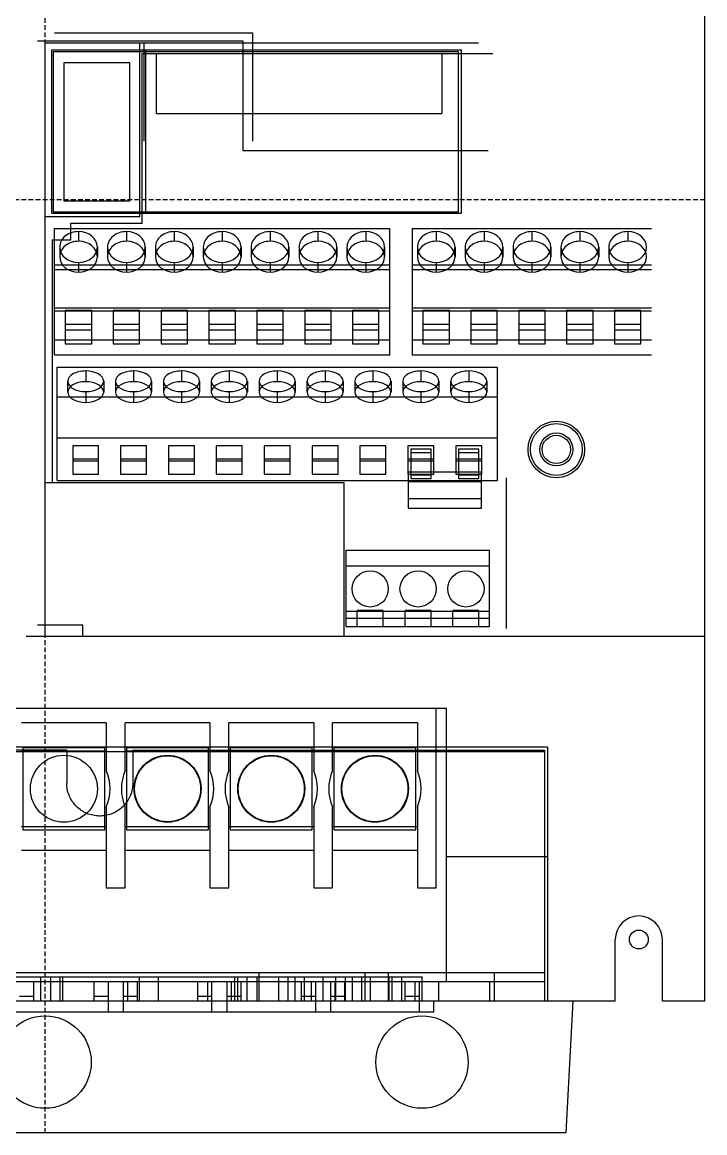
# Model space of a CAD drawing. Extents: x 0 to 140, y 0 to 184.
# Drawn here: x 67.6 to 140, y 0 to 117.8 of the extents above; entities that cross this region are included whole.
import ezdxf

# ---------------------------------------------------------------- set-up
doc = ezdxf.new("R2010")
doc.units = 0
doc.linetypes.add('DASHED', pattern=[0.75, 0.5, -0.25])
doc.layers.add('--8N-THT. FIXING HOLE', color=4, linetype='CONTINUOUS')
doc.layers.add('-15N-THT. THIẾT BỊ ĐÓNG MỞ', color=40, linetype='CONTINUOUS')

# ---------------------------------------------------------------- blocks, each defined once
blk = doc.blocks.new('06 - N - SC VSD ATV320U22~40N4C')
at = {"layer": '--8N-THT. FIXING HOLE'}
blk.add_circle((63, -78.5), 1, dxfattribs=at)
at = {"layer": '-15N-THT. THIẾT BỊ ĐÓNG MỞ', "color": 6, "linetype": 'DASHED'}
for p, q in [((0, -99), (0, 85)), ((-70, 0), (70, 0))]:
    blk.add_line(p, q, dxfattribs=at)
at = {"layer": '-15N-THT. THIẾT BỊ ĐÓNG MỞ'}
for p, q in [((70, -46.3), (70, 85)), ((1, 17.7), (22, 17.7)), ((1, 17.7), (1, 17.7)), ((22, 17.7), (22, 17.7)), ((22, 17.7), (22, 6.2)), ((-0.8, 16.85), (21, 16.85)), ((-0.8, 16.85), (-0.8, 16.85)), ((0, 16.6), (0, 16.6)), ((0, -46.3), (0, 16.6)), ((46, 16.6), (0, 16.6)), ((10.05, -1.8), (10.05, 16.6)), ((10.05, 16.6), (10.05, 16.6)), ((10.5, 16.6), (10.5, 16.6)), ((10.5, 6.2), (10.5, 16.6)), ((21, 16.85), (21, 5.2)), ((21, 16.85), (21, 16.85)), ((44.2, 15.85), (0.7, 15.85)), ((0.7, 15.85), (0.7, 15.85)), ((0.7, 15.85), (0.7, -1.45)), ((43.85, 15.7), (0.85, 15.7)), ((0.85, 15.7), (0.85, -1.3)), ((0.85, 15.7), (0.85, 15.7)), ((10.3, 15.5), (47.5, 15.5)), ((10.3, -2.5), (10.3, 15.5)), ((10.3, 15.5), (10.3, 15.5)), ((10.7, -1.45), (10.7, 15.85)), ((10.7, 15.85), (10.7, 15.85)), ((11.8, 15.5), (11.8, 15.5)), ((11.8, 15.5), (11.8, 9.15)), ((42.1, 15.5), (42.1, 15.5)), ((42.1, 15.5), (42.1, 9.15)), ((43.85, -1.3), (43.85, 15.7)), ((43.85, 15.7), (43.85, 15.7)), ((44.2, 15.85), (44.2, 15.85)), ((44.2, -1.45), (44.2, 15.85)), ((1.98, 14.51), (1.98, 14.51)), ((8.98, 14.51), (1.98, 14.51)), ((1.98, 14.51), (1.98, -0.11)), ((8.98, 14.51), (8.98, 14.51)), ((8.98, -0.11), (8.98, 14.51)), ((11.8, 9.15), (42.1, 9.15)), ((11.8, 9.15), (11.8, 9.15)), ((42.1, 9.15), (42.1, 9.15)), ((10.5, 6.2), (10.5, 6.2)), ((22, 6.2), (22, 6.2)), ((21, 5.2), (47, 5.2)), ((21, 5.2), (21, 5.2)), ((1.98, -0.11), (8.98, -0.11)), ((1.98, -0.11), (1.98, -0.11)), ((8.98, -0.11), (8.98, -0.11)), ((0, -1.8), (10.05, -1.8)), ((0, -1.8), (0, -1.8)), ((0.7, -1.45), (0.7, -1.45)), ((0.7, -1.45), (44.2, -1.45)), ((0.85, -1.3), (43.85, -1.3)), ((0.85, -1.3), (0.85, -1.3)), ((10.05, -1.8), (10.05, -1.8)), ((10.7, -1.45), (10.7, -1.45)), ((43.85, -1.3), (43.85, -1.3)), ((44.2, -1.45), (44.2, -1.45)), ((1.01, -16.46), (1.01, -3.06)), ((1.01, -3.06), (1.01, -3.06)), ((1.01, -3.06), (36.57, -3.06)), ((2.75, -2.5), (10.3, -2.5)), ((2.75, -2.5), (2.75, -2.5)), ((2.75, -4.25), (2.75, -2.5)), ((3.55, -3.39), (3.55, -4.42)), ((8.63, -3.39), (8.63, -4.42)), ((10.3, -2.5), (10.3, -2.5)), ((13.71, -3.39), (13.71, -4.42)), ((18.79, -3.39), (18.79, -4.42)), ((23.87, -3.39), (23.87, -4.42)), ((28.95, -3.39), (28.95, -4.42)), ((34.03, -3.39), (34.03, -4.42)), ((36.57, -16.46), (36.57, -3.06)), ((36.57, -3.06), (36.57, -3.06)), ((38.96, -3.06), (38.96, -16.46)), ((38.96, -3.06), (38.96, -3.06)), ((38.96, -3.06), (64.36, -3.06)), ((41.5, -3.39), (41.5, -4.42)), ((46.58, -3.39), (46.58, -4.42)), ((51.66, -3.39), (51.66, -4.42)), ((56.74, -3.39), (56.74, -4.42)), ((61.82, -3.39), (61.82, -4.42)), ((0.75, -4.25), (2.75, -4.25)), ((0.75, -4.25), (0.75, -30)), ((0.75, -4.25), (0.75, -4.25)), ((2.75, -4.25), (2.75, -4.25)), ((1.55, -5.03), (1.55, -6.06)), ((5.55, -5.03), (5.55, -6.06)), ((6.63, -5.03), (6.63, -6.06)), ((10.63, -5.03), (10.63, -6.06)), ((11.71, -5.03), (11.71, -6.06)), ((15.71, -5.03), (15.71, -6.06)), ((16.79, -5.03), (16.79, -6.06)), ((20.79, -5.03), (20.79, -6.06)), ((21.87, -5.03), (21.87, -6.06)), ((25.87, -5.03), (25.87, -6.06)), ((26.95, -5.03), (26.95, -6.06)), ((30.95, -5.03), (30.95, -6.06)), ((32.03, -5.03), (32.03, -6.06)), ((36.03, -5.03), (36.03, -6.06)), ((39.5, -5.03), (39.5, -6.06)), ((43.5, -5.03), (43.5, -6.06)), ((44.58, -5.03), (44.58, -6.06)), ((48.58, -5.03), (48.58, -6.06)), ((49.66, -5.03), (49.66, -6.06)), ((53.66, -5.03), (53.66, -6.06)), ((54.74, -5.03), (54.74, -6.06)), ((58.74, -5.03), (58.74, -6.06)), ((59.82, -5.03), (59.82, -6.06)), ((1.01, -6.92), (36.57, -6.92)), ((3.55, -6.66), (3.55, -7.7)), ((8.63, -6.66), (8.63, -7.7)), ((13.71, -6.66), (13.71, -7.7)), ((18.79, -6.66), (18.79, -7.7)), ((23.87, -6.66), (23.87, -7.7)), ((28.95, -6.66), (28.95, -7.7)), ((34.03, -6.66), (34.03, -7.7)), ((38.96, -6.92), (64.36, -6.92)), ((41.5, -6.66), (41.5, -7.7)), ((46.58, -6.66), (46.58, -7.7)), ((51.66, -6.66), (51.66, -7.7)), ((56.74, -6.66), (56.74, -7.7)), ((61.82, -6.66), (61.82, -7.7)), ((1.01, -7.42), (36.57, -7.42)), ((38.96, -7.42), (64.36, -7.42)), ((1.01, -11.49), (36.57, -11.49)), ((2.15, -11.76), (2.15, -15.31)), ((4.95, -11.76), (2.15, -11.76)), ((4.95, -15.31), (4.95, -11.76)), ((7.23, -11.76), (7.23, -15.31)), ((10.03, -11.76), (7.23, -11.76)), ((10.03, -15.31), (10.03, -11.76)), ((12.31, -11.76), (12.31, -15.31)), ((15.11, -11.76), (12.31, -11.76)), ((15.11, -15.31), (15.11, -11.76)), ((17.39, -11.76), (17.39, -15.31)), ((20.19, -11.76), (17.39, -11.76)), ((20.19, -15.31), (20.19, -11.76)), ((22.47, -11.76), (22.47, -15.31)), ((25.27, -11.76), (22.47, -11.76)), ((25.27, -15.31), (25.27, -11.76)), ((27.55, -11.76), (27.55, -15.31)), ((30.35, -11.76), (27.55, -11.76)), ((30.35, -15.31), (30.35, -11.76)), ((35.43, -11.76), (32.63, -11.76)), ((32.63, -11.76), (32.63, -15.31)), ((35.43, -15.31), (35.43, -11.76)), ((38.96, -11.49), (64.36, -11.49)), ((40.1, -11.76), (40.1, -15.31)), ((42.9, -11.76), (40.1, -11.76)), ((42.9, -15.31), (42.9, -11.76)), ((45.18, -11.76), (45.18, -15.31)), ((47.98, -11.76), (45.18, -11.76)), ((47.98, -15.31), (47.98, -11.76)), ((50.26, -11.76), (50.26, -15.31)), ((53.06, -11.76), (50.26, -11.76)), ((53.06, -15.31), (53.06, -11.76)), ((55.34, -11.76), (55.34, -15.31)), ((58.14, -11.76), (55.34, -11.76)), ((58.14, -15.31), (58.14, -11.76)), ((60.42, -11.76), (60.42, -15.31)), ((63.22, -11.76), (60.42, -11.76)), ((63.22, -15.31), (63.22, -11.76)), ((1.01, -11.81), (36.57, -11.81)), ((38.96, -11.81), (64.36, -11.81)), ((2.15, -13.22), (4.95, -13.22)), ((4.95, -13.85), (2.15, -13.85)), ((7.23, -13.22), (10.03, -13.22)), ((10.03, -13.85), (7.23, -13.85)), ((12.31, -13.22), (15.11, -13.22)), ((15.11, -13.85), (12.31, -13.85)), ((17.39, -13.22), (20.19, -13.22)), ((20.19, -13.85), (17.39, -13.85)), ((22.47, -13.22), (25.27, -13.22)), ((25.27, -13.85), (22.47, -13.85)), ((27.55, -13.22), (30.35, -13.22)), ((30.35, -13.85), (27.55, -13.85)), ((32.63, -13.22), (35.43, -13.22)), ((35.43, -13.85), (32.63, -13.85)), ((40.1, -13.22), (42.9, -13.22)), ((42.9, -13.85), (40.1, -13.85)), ((45.18, -13.22), (47.98, -13.22)), ((47.98, -13.85), (45.18, -13.85)), ((50.26, -13.22), (53.06, -13.22)), ((53.06, -13.85), (50.26, -13.85)), ((55.34, -13.22), (58.14, -13.22)), ((58.14, -13.85), (55.34, -13.85)), ((60.42, -13.22), (63.22, -13.22)), ((63.22, -13.85), (60.42, -13.85)), ((1.01, -14.86), (1.01, -14.86)), ((1.01, -14.86), (36.57, -14.86)), ((2.15, -15.31), (4.95, -15.31)), ((7.23, -15.31), (10.03, -15.31)), ((12.31, -15.31), (15.11, -15.31)), ((17.39, -15.31), (20.19, -15.31)), ((22.47, -15.31), (25.27, -15.31)), ((27.55, -15.31), (30.35, -15.31)), ((32.63, -15.31), (35.43, -15.31)), ((36.57, -14.86), (36.57, -14.86)), ((38.96, -14.86), (38.96, -14.86)), ((38.96, -14.86), (64.36, -14.86)), ((40.1, -15.31), (42.9, -15.31)), ((45.18, -15.31), (47.98, -15.31)), ((50.26, -15.31), (53.06, -15.31)), ((55.34, -15.31), (58.14, -15.31)), ((60.42, -15.31), (63.22, -15.31)), ((1.01, -16.46), (36.57, -16.46)), ((38.96, -16.46), (64.36, -16.46)), ((1.27, -29.78), (1.27, -17.78)), ((1.27, -17.78), (1.27, -17.78)), ((1.27, -17.78), (47.99, -17.78)), ((4.31, -18.17), (4.31, -19.32)), ((9.39, -18.17), (9.39, -19.32)), ((14.47, -18.17), (14.47, -19.32)), ((19.55, -18.17), (19.55, -19.32)), ((24.63, -18.17), (24.63, -19.32)), ((29.71, -18.17), (29.71, -19.32)), ((34.79, -18.17), (34.79, -19.32)), ((39.87, -18.17), (39.87, -19.32)), ((44.95, -18.17), (44.95, -19.32)), ((47.99, -17.78), (47.99, -17.78)), ((47.99, -29.78), (47.99, -17.78)), ((2.39, -19.27), (2.39, -20.41)), ((6.22, -19.27), (6.22, -20.41)), ((7.47, -19.27), (7.47, -20.41)), ((11.31, -19.27), (11.31, -20.41)), ((12.55, -19.27), (12.55, -20.41)), ((16.39, -19.27), (16.39, -20.41)), ((17.63, -19.27), (17.63, -20.41)), ((21.47, -19.27), (21.47, -20.41)), ((22.72, -19.27), (22.72, -20.41)), ((26.55, -19.27), (26.55, -20.41)), ((27.79, -19.27), (27.79, -20.41)), ((31.62, -19.27), (31.62, -20.41)), ((32.88, -19.27), (32.88, -20.41)), ((36.71, -19.27), (36.71, -20.41)), ((37.95, -19.27), (37.95, -20.41)), ((41.78, -19.27), (41.78, -20.41)), ((43.03, -19.27), (43.03, -20.41)), ((46.87, -19.27), (46.87, -20.41)), ((1.27, -20.93), (47.99, -20.93)), ((4.31, -20.37), (4.31, -21.51)), ((9.39, -20.37), (9.39, -21.51)), ((14.47, -20.37), (14.47, -21.51)), ((19.55, -20.37), (19.55, -21.51)), ((24.63, -20.37), (24.63, -21.51)), ((29.71, -20.37), (29.71, -21.51)), ((34.79, -20.37), (34.79, -21.51)), ((39.87, -20.37), (39.87, -21.51)), ((44.95, -20.37), (44.95, -21.51)), ((54.25, -23.75), (54.25, -23.75)), ((1.27, -25.28), (47.99, -25.28)), ((54.25, -24.75), (54.25, -24.75)), ((2.93, -26.11), (2.93, -29.14)), ((5.68, -26.11), (2.93, -26.11)), ((5.68, -29.14), (5.68, -26.11)), ((8.01, -26.11), (8.01, -29.14)), ((10.76, -26.11), (8.01, -26.11)), ((10.76, -29.14), (10.76, -26.11)), ((13.1, -26.11), (13.1, -29.14)), ((15.85, -26.11), (13.1, -26.11)), ((15.85, -29.14), (15.85, -26.11)), ((18.17, -26.11), (18.17, -29.14)), ((20.92, -26.11), (18.17, -26.11)), ((20.92, -29.14), (20.92, -26.11)), ((23.26, -26.11), (23.26, -29.14)), ((26.01, -26.11), (23.26, -26.11)), ((26.01, -29.14), (26.01, -26.11)), ((28.34, -26.11), (28.34, -29.14)), ((31.09, -26.11), (28.34, -26.11)), ((31.09, -29.14), (31.09, -26.11)), ((33.41, -26.11), (33.41, -29.14)), ((36.16, -26.11), (33.41, -26.11)), ((36.16, -29.14), (36.16, -26.11)), ((38.49, -26.11), (38.49, -29.14)), ((41.24, -26.11), (38.49, -26.11)), ((40.95, -26.46), (38.8, -26.46)), ((38.8, -26.46), (38.8, -29.57)), ((38.8, -26.82), (40.95, -26.82)), ((40.95, -29.57), (40.95, -26.46)), ((41.24, -29.14), (41.24, -26.11)), ((43.58, -26.11), (43.58, -29.14)), ((46.33, -26.11), (43.58, -26.11)), ((43.88, -26.46), (43.88, -29.57)), ((46.03, -26.46), (43.88, -26.46)), ((43.88, -26.82), (46.03, -26.82)), ((46.03, -29.57), (46.03, -26.46)), ((46.33, -29.14), (46.33, -26.11)), ((51.25, -26.5), (51.25, -26.5)), ((52.75, -26.5), (52.75, -26.5)), ((55.75, -26.5), (55.75, -26.5)), ((57.25, -26.5), (57.25, -26.5)), ((2.93, -27.49), (5.68, -27.49)), ((5.68, -27.76), (2.93, -27.76)), ((8.01, -27.49), (10.76, -27.49)), ((10.76, -27.76), (8.01, -27.76)), ((13.1, -27.49), (15.85, -27.49)), ((15.85, -27.76), (13.1, -27.76)), ((18.17, -27.49), (20.92, -27.49)), ((20.92, -27.76), (18.17, -27.76)), ((23.26, -27.49), (26.01, -27.49)), ((26.01, -27.76), (23.26, -27.76)), ((28.34, -27.49), (31.09, -27.49)), ((31.09, -27.76), (28.34, -27.76)), ((33.41, -27.49), (36.16, -27.49)), ((36.16, -27.76), (33.41, -27.76)), ((38.49, -27.49), (41.24, -27.49)), ((41.24, -27.76), (38.49, -27.76)), ((43.58, -27.49), (46.33, -27.49)), ((46.33, -27.76), (43.58, -27.76)), ((54.25, -28.25), (54.25, -28.25)), ((2.93, -29.14), (5.68, -29.14)), ((8.01, -29.14), (10.76, -29.14)), ((13.1, -29.14), (15.85, -29.14)), ((18.17, -29.14), (20.92, -29.14)), ((23.26, -29.14), (26.01, -29.14)), ((28.34, -29.14), (31.09, -29.14)), ((33.41, -29.14), (36.16, -29.14)), ((38.49, -29.14), (41.24, -29.14)), ((46.32, -28.9), (38.51, -28.9)), ((38.51, -28.9), (38.51, -32.72)), ((40.95, -29.22), (38.8, -29.22)), ((43.58, -29.14), (46.33, -29.14)), ((46.03, -29.22), (43.88, -29.22)), ((46.32, -32.72), (46.32, -28.9)), ((54.25, -29.25), (54.25, -29.25)), ((0, -30), (0, -30)), ((0, -30), (31.75, -30)), ((0.75, -30), (0.75, -30)), ((1.27, -29.78), (1.27, -29.78)), ((1.27, -29.78), (47.99, -29.78)), ((31.75, -46.3), (31.75, -30)), ((31.75, -30), (31.75, -30)), ((38.51, -29.89), (46.32, -29.89)), ((38.8, -29.57), (40.95, -29.57)), ((43.88, -29.57), (46.03, -29.57)), ((47.99, -29.78), (47.99, -29.78)), ((48.93, -29.5), (48.93, -45.5)), ((48.93, -29.5), (48.93, -29.5)), ((46.32, -31.73), (38.51, -31.73)), ((38.51, -32.72), (46.32, -32.72)), ((31.96, -45.3), (31.96, -37.2)), ((31.96, -37.2), (31.96, -37.2)), ((31.96, -37.2), (47.16, -37.2)), ((47.16, -37.2), (47.16, -37.2)), ((47.16, -45.3), (47.16, -37.2)), ((31.96, -38.85), (47.16, -38.85)), ((32.59, -41.3), (32.59, -41.3)), ((36.41, -41.3), (36.41, -41.3)), ((37.66, -41.3), (37.66, -41.3)), ((41.49, -41.3), (41.49, -41.3)), ((42.74, -41.3), (42.74, -41.3)), ((46.58, -41.3), (46.58, -41.3)), ((33.12, -43.59), (33.12, -43.59)), ((33.12, -45.3), (33.12, -43.59)), ((35.88, -43.59), (33.12, -43.59)), ((35.88, -45.3), (35.88, -43.59)), ((35.88, -43.59), (35.88, -43.59)), ((38.2, -43.59), (38.2, -43.59)), ((38.2, -45.3), (38.2, -43.59)), ((40.95, -43.59), (38.2, -43.59)), ((40.95, -45.3), (40.95, -43.59)), ((40.95, -43.59), (40.95, -43.59)), ((43.28, -43.59), (43.28, -43.59)), ((43.28, -45.3), (43.28, -43.59)), ((46.03, -43.59), (43.28, -43.59)), ((46.03, -45.3), (46.03, -43.59)), ((46.03, -43.59), (46.03, -43.59)), ((31.96, -43.65), (47.16, -43.65)), ((31.96, -44.4), (47.16, -44.4)), ((-0.8, -45.1), (4, -45.1)), ((-0.8, -45.1), (-0.8, -45.1)), ((4, -45.1), (4, -45.1)), ((4, -46.3), (4, -45.1)), ((31.75, -45.5), (31.75, -45.5)), ((31.96, -45.3), (31.96, -45.3)), ((31.96, -45.3), (47.16, -45.3)), ((33.12, -45.3), (33.12, -45.3)), ((35.88, -45.3), (35.88, -45.3)), ((38.2, -45.3), (38.2, -45.3)), ((40.95, -45.3), (40.95, -45.3)), ((43.28, -45.3), (43.28, -45.3)), ((46.03, -45.3), (46.03, -45.3)), ((47.16, -45.3), (47.16, -45.3)), ((48.93, -45.5), (48.93, -45.5)), ((-2, -46.3), (-2, -46.3)), ((-2, -46.3), (70, -46.3)), ((0, -46.3), (0, -46.3)), ((4, -46.3), (4, -46.3)), ((31.75, -46.3), (31.75, -46.3)), ((70, -85), (70, -46.3)), ((42.6, -54), (-37.5, -54)), ((41.5, -54), (41.5, -54)), ((41.5, -73), (41.5, -54)), ((42.6, -83), (42.6, -54)), ((42.6, -54), (42.6, -54)), ((6.5, -55.5), (-2.5, -55.5)), ((6.5, -55.5), (6.5, -60.56)), ((6.5, -55.5), (6.5, -55.5)), ((8.5, -60.56), (8.5, -55.5)), ((17.5, -55.5), (8.5, -55.5)), ((8.5, -55.5), (8.5, -55.5)), ((17.5, -55.5), (17.5, -60.56)), ((17.5, -55.5), (17.5, -55.5)), ((19.5, -60.56), (19.5, -55.5)), ((28.5, -55.5), (19.5, -55.5)), ((19.5, -55.5), (19.5, -55.5)), ((28.5, -55.5), (28.5, -60.56)), ((28.5, -55.5), (28.5, -55.5)), ((30.5, -60.56), (30.5, -55.5)), ((39.5, -55.5), (30.5, -55.5)), ((30.5, -55.5), (30.5, -55.5)), ((39.5, -55.5), (39.5, -60.56)), ((39.5, -55.5), (39.5, -55.5)), ((53.3, -58.1), (-38.3, -58.1)), ((53, -58.6), (-38, -58.6)), ((2.3, -58.4), (-5.5, -58.4)), ((6.5, -58.5), (-2.5, -58.5)), ((-2.35, -58.15), (-2.35, -66.85)), ((6.35, -58.15), (-2.35, -58.15)), ((-2.35, -58.15), (-2.35, -58.15)), ((2.3, -58.4), (2.3, -61.9)), ((2.3, -58.4), (2.3, -58.4)), ((6.35, -66.85), (6.35, -58.15)), ((6.35, -58.15), (6.35, -58.15)), ((6.5, -58.5), (6.5, -58.5)), ((17.5, -58.5), (8.5, -58.5)), ((8.5, -58.5), (8.5, -58.5)), ((8.65, -58.15), (8.65, -66.85)), ((17.35, -58.15), (8.65, -58.15)), ((8.65, -58.15), (8.65, -58.15)), ((9.3, -58.4), (53, -58.4)), ((9.3, -58.4), (9.3, -61.9)), ((9.3, -58.4), (9.3, -58.4)), ((17.35, -66.85), (17.35, -58.15)), ((17.35, -58.15), (17.35, -58.15)), ((17.5, -58.5), (17.5, -58.5)), ((28.5, -58.5), (19.5, -58.5)), ((19.5, -58.5), (19.5, -58.5)), ((19.65, -58.15), (19.65, -66.85)), ((28.35, -58.15), (19.65, -58.15)), ((19.65, -58.15), (19.65, -58.15)), ((28.35, -66.85), (28.35, -58.15)), ((28.35, -58.15), (28.35, -58.15)), ((28.5, -58.5), (28.5, -58.5)), ((39.5, -58.5), (30.5, -58.5)), ((30.5, -58.5), (30.5, -58.5)), ((30.65, -58.15), (30.65, -66.85)), ((39.35, -58.15), (30.65, -58.15)), ((30.65, -58.15), (30.65, -58.15)), ((39.35, -66.85), (39.35, -58.15)), ((39.35, -58.15), (39.35, -58.15)), ((39.5, -58.5), (39.5, -58.5)), ((42.6, -58.1), (42.6, -58.1)), ((53, -58.4), (53, -58.4)), ((53, -58.4), (53, -85)), ((53, -58.6), (53, -58.6)), ((53.3, -58.1), (53.3, -85)), ((53.3, -58.1), (53.3, -58.1)), ((6.5, -60.56), (6.5, -60.56)), ((8.5, -60.56), (8.5, -60.56)), ((17.5, -60.56), (17.5, -60.56)), ((19.5, -60.56), (19.5, -60.56)), ((28.5, -60.56), (28.5, -60.56)), ((30.5, -60.56), (30.5, -60.56)), ((39.5, -60.56), (39.5, -60.56)), ((2.3, -62.06), (2.3, -61.9)), ((2.3, -61.9), (2.3, -61.9)), ((2.31, -62.22), (2.3, -62.06)), ((2.33, -62.38), (2.31, -62.22)), ((2.36, -62.54), (2.33, -62.38)), ((9.27, -62.38), (9.24, -62.54)), ((9.29, -62.22), (9.27, -62.38)), ((9.3, -62.06), (9.29, -62.22)), ((9.3, -61.9), (9.3, -62.06)), ((9.3, -61.9), (9.3, -61.9)), ((-1.55, -62.5), (-1.55, -62.5)), ((2.39, -62.7), (2.36, -62.54)), ((2.43, -62.86), (2.39, -62.7)), ((2.48, -63.01), (2.43, -62.86)), ((2.54, -63.17), (2.48, -63.01)), ((2.6, -63.32), (2.54, -63.17)), ((2.67, -63.46), (2.6, -63.32)), ((2.74, -63.61), (2.67, -63.46)), ((2.83, -63.75), (2.74, -63.61)), ((5.55, -62.5), (5.55, -62.5)), ((8.86, -63.61), (8.77, -63.75)), ((8.93, -63.46), (8.86, -63.61)), ((9, -63.32), (8.93, -63.46)), ((9.06, -63.17), (9, -63.32)), ((9.12, -63.01), (9.06, -63.17)), ((9.17, -62.86), (9.12, -63.01)), ((9.21, -62.7), (9.17, -62.86)), ((9.24, -62.54), (9.21, -62.7)), ((9.45, -62.5), (9.45, -62.5)), ((9.5, -62.5), (9.5, -62.5)), ((16.5, -62.5), (16.5, -62.5)), ((16.55, -62.5), (16.55, -62.5)), ((20.45, -62.5), (20.45, -62.5)), ((20.5, -62.5), (20.5, -62.5)), ((27.5, -62.5), (27.5, -62.5)), ((27.55, -62.5), (27.55, -62.5)), ((31.45, -62.5), (31.45, -62.5)), ((31.5, -62.5), (31.5, -62.5)), ((38.5, -62.5), (38.5, -62.5)), ((38.55, -62.5), (38.55, -62.5)), ((2.91, -63.88), (2.83, -63.75)), ((3.01, -64.01), (2.91, -63.88)), ((3.11, -64.14), (3.01, -64.01)), ((3.22, -64.26), (3.11, -64.14)), ((3.33, -64.38), (3.22, -64.26)), ((3.45, -64.49), (3.33, -64.38)), ((3.58, -64.6), (3.45, -64.49)), ((3.71, -64.71), (3.58, -64.6)), ((3.84, -64.8), (3.71, -64.71)), ((3.99, -64.89), (3.84, -64.8)), ((6.5, -64.44), (6.5, -64.44)), ((6.5, -64.44), (6.5, -73)), ((7.76, -64.8), (7.62, -64.89)), ((7.9, -64.7), (7.76, -64.8)), ((8.03, -64.6), (7.9, -64.7)), ((8.15, -64.49), (8.03, -64.6)), ((8.27, -64.38), (8.15, -64.49)), ((8.38, -64.26), (8.27, -64.38)), ((8.49, -64.14), (8.38, -64.26)), ((8.59, -64.01), (8.49, -64.14)), ((8.5, -64.44), (8.5, -64.44)), ((8.5, -73), (8.5, -64.44)), ((8.68, -63.88), (8.59, -64.01)), ((8.77, -63.75), (8.68, -63.88)), ((17.5, -64.44), (17.5, -64.44)), ((17.5, -64.44), (17.5, -73)), ((19.5, -64.44), (19.5, -64.44)), ((19.5, -73), (19.5, -64.44)), ((28.5, -64.44), (28.5, -64.44)), ((28.5, -64.44), (28.5, -73)), ((30.5, -64.44), (30.5, -64.44)), ((30.5, -73), (30.5, -64.44)), ((39.5, -64.44), (39.5, -64.44)), ((39.5, -64.44), (39.5, -73)), ((4.13, -64.98), (3.99, -64.89)), ((4.28, -65.05), (4.13, -64.98)), ((4.43, -65.12), (4.28, -65.05)), ((4.59, -65.18), (4.43, -65.12)), ((4.75, -65.24), (4.59, -65.18)), ((4.91, -65.28), (4.75, -65.24)), ((5.07, -65.32), (4.91, -65.28)), ((5.23, -65.35), (5.07, -65.32)), ((5.39, -65.38), (5.23, -65.35)), ((5.56, -65.39), (5.39, -65.38)), ((5.72, -65.4), (5.56, -65.39)), ((5.88, -65.4), (5.72, -65.4)), ((6.04, -65.39), (5.88, -65.4)), ((6.21, -65.38), (6.04, -65.39)), ((6.37, -65.35), (6.21, -65.38)), ((6.53, -65.32), (6.37, -65.35)), ((6.7, -65.28), (6.53, -65.32)), ((6.86, -65.24), (6.7, -65.28)), ((7.02, -65.18), (6.86, -65.24)), ((7.17, -65.12), (7.02, -65.18)), ((7.33, -65.05), (7.17, -65.12)), ((7.48, -64.97), (7.33, -65.05)), ((7.62, -64.89), (7.48, -64.97)), ((-2.5, -66.5), (6.5, -66.5)), ((-2.35, -66.85), (6.35, -66.85)), ((-2.35, -66.85), (-2.35, -66.85)), ((6.35, -66.85), (6.35, -66.85)), ((6.5, -66.5), (6.5, -66.5)), ((8.5, -66.5), (17.5, -66.5)), ((8.5, -66.5), (8.5, -66.5)), ((8.65, -66.85), (17.35, -66.85)), ((8.65, -66.85), (8.65, -66.85)), ((17.35, -66.85), (17.35, -66.85)), ((17.5, -66.5), (17.5, -66.5)), ((19.5, -66.5), (28.5, -66.5)), ((19.5, -66.5), (19.5, -66.5)), ((19.65, -66.85), (28.35, -66.85)), ((19.65, -66.85), (19.65, -66.85)), ((28.35, -66.85), (28.35, -66.85)), ((28.5, -66.5), (28.5, -66.5)), ((30.5, -66.5), (39.5, -66.5)), ((30.5, -66.5), (30.5, -66.5)), ((30.65, -66.85), (39.35, -66.85)), ((30.65, -66.85), (30.65, -66.85)), ((39.35, -66.85), (39.35, -66.85)), ((39.5, -66.5), (39.5, -66.5)), ((-2.5, -69), (6.5, -69)), ((6.5, -69), (6.5, -69)), ((8.5, -69), (8.5, -69)), ((8.5, -69), (17.5, -69)), ((17.5, -69), (17.5, -69)), ((19.5, -69), (19.5, -69)), ((19.5, -69), (28.5, -69)), ((28.5, -69), (28.5, -69)), ((30.5, -69), (30.5, -69)), ((30.5, -69), (39.5, -69)), ((39.5, -69), (39.5, -69)), ((42.6, -69.7), (53.3, -69.7)), ((42.6, -69.7), (42.6, -69.7)), ((53.3, -69.7), (53.3, -69.7)), ((6.5, -73), (8.5, -73)), ((6.5, -73), (6.5, -73)), ((8.5, -73), (8.5, -73)), ((17.5, -73), (19.5, -73)), ((17.5, -73), (17.5, -73)), ((19.5, -73), (19.5, -73)), ((28.5, -73), (30.5, -73)), ((28.5, -73), (28.5, -73)), ((30.5, -73), (30.5, -73)), ((39.5, -73), (39.5, -73)), ((39.5, -73), (41.5, -73)), ((41.5, -73), (41.5, -73)), ((70, -72), (70, -72)), ((60.5, -85), (60.5, -78.5)), ((60.5, -78.5), (60.5, -78.5)), ((65.5, -85), (65.5, -78.5)), ((65.5, -78.5), (65.5, -78.5)), ((-4.75, -82), (53, -82)), ((22.7, -82), (22.7, -82)), ((22.7, -85), (22.7, -82)), ((33.95, -82), (33.95, -82)), ((33.95, -85), (33.95, -82)), ((36.45, -82), (36.45, -82)), ((36.45, -85), (36.45, -82)), ((47.7, -82), (47.7, -82)), ((47.7, -85), (47.7, -82)), ((53, -82), (53, -82)), ((53, -83), (-53, -83)), ((40, -82.5), (-18, -82.5)), ((-1.2, -83), (-1.2, -83)), ((-1.2, -85), (-1.2, -83)), ((-0.5, -82.5), (-0.5, -85)), ((0.58, -82.5), (0.58, -85)), ((1.58, -82.5), (1.58, -85)), ((1.88, -85), (1.88, -82.5)), ((5.2, -83), (5.2, -83)), ((5.2, -85), (5.2, -83)), ((6.7, -83), (6.7, -83)), ((6.7, -83), (6.7, -86.2)), ((8.3, -83), (8.3, -83)), ((8.3, -83), (8.3, -86.2)), ((8.75, -83), (8.75, -85)), ((8.75, -83), (8.75, -83)), ((9.8, -85), (9.8, -83)), ((9.8, -83), (9.8, -83)), ((10, -82.5), (10, -82.5)), ((10, -82.5), (10, -85)), ((12, -82.5), (12, -82.5)), ((12, -82.5), (12, -85)), ((16.2, -85), (16.2, -83)), ((16.2, -83), (16.2, -83)), ((17.25, -83), (17.25, -85)), ((17.25, -83), (17.25, -83)), ((17.7, -83), (17.7, -83)), ((17.7, -86.2), (17.7, -83)), ((19.3, -83), (19.3, -83)), ((19.3, -83), (19.3, -86.2)), ((19.75, -83), (19.75, -85)), ((19.75, -83), (19.75, -83)), ((20.12, -85), (20.12, -82.5)), ((20.42, -82.5), (20.42, -85)), ((20.42, -82.5), (20.42, -85)), ((20.8, -85), (20.8, -83)), ((20.8, -83), (20.8, -83)), ((21.42, -82.5), (21.42, -85)), ((21.42, -82.5), (21.42, -85)), ((22.5, -85), (22.5, -82.5)), ((24.76, -82.5), (24.76, -85)), ((24.76, -82.5), (24.76, -85)), ((25.76, -82.5), (25.76, -85)), ((25.76, -82.5), (25.76, -85)), ((26.5, -82.5), (26.5, -85)), ((26.5, -82.5), (26.5, -85)), ((27.2, -85), (27.2, -83)), ((27.2, -83), (27.2, -83)), ((27.5, -82.5), (27.5, -85)), ((27.5, -82.5), (27.5, -85)), ((27.5, -82.5), (27.5, -85)), ((28.25, -83), (28.25, -85)), ((28.25, -83), (28.25, -83)), ((28.7, -83), (28.7, -83)), ((28.7, -83), (28.7, -86.2)), ((29.5, -85), (29.5, -82.5)), ((30.3, -83), (30.3, -83)), ((30.3, -83), (30.3, -86.2)), ((30.75, -83), (30.75, -85)), ((30.75, -83), (30.75, -83)), ((30.83, -82.5), (30.83, -85)), ((30.83, -82.5), (30.83, -85)), ((31.8, -85), (31.8, -83)), ((31.8, -83), (31.8, -83)), ((31.83, -82.5), (31.83, -85)), ((31.83, -82.5), (31.83, -85)), ((32.57, -82.5), (32.57, -85)), ((32.57, -82.5), (32.57, -85)), ((33.57, -82.5), (33.57, -85)), ((33.57, -82.5), (33.57, -85)), ((34.5, -82.5), (34.5, -85)), ((36.5, -85), (36.5, -82.5)), ((36.81, -82.5), (36.81, -85)), ((36.81, -82.5), (36.81, -85)), ((37.81, -82.5), (37.81, -85)), ((37.81, -82.5), (37.81, -85)), ((38.2, -85), (38.2, -83)), ((38.2, -83), (38.2, -83)), ((39.25, -83), (39.25, -85)), ((39.25, -83), (39.25, -83)), ((39.7, -83), (39.7, -83)), ((39.7, -83), (39.7, -86.2)), ((40, -82.5), (40, -82.5)), ((40, -85), (40, -82.5)), ((41.75, -83), (41.75, -85)), ((41.75, -83), (41.75, -83)), ((42.6, -83), (42.6, -83)), ((47.2, -85), (47.2, -83)), ((47.2, -83), (47.2, -83)), ((53, -83), (53, -83)), ((-2.7, -84.5), (-1.2, -84.5)), ((-1.2, -84.5), (-1.2, -84.5)), ((5.2, -84.5), (6.7, -84.5)), ((5.2, -84.5), (5.2, -84.5)), ((6.7, -84.5), (6.7, -84.5)), ((8.3, -84.5), (9.8, -84.5)), ((8.3, -84.5), (8.3, -84.5)), ((9.8, -84.5), (9.8, -84.5)), ((16.2, -84.5), (17.7, -84.5)), ((16.2, -84.5), (16.2, -84.5)), ((17.7, -84.5), (17.7, -84.5)), ((19.3, -84.5), (20.8, -84.5)), ((19.3, -84.5), (19.3, -84.5)), ((20.8, -84.5), (20.8, -84.5)), ((27.2, -84.5), (28.7, -84.5)), ((27.2, -84.5), (27.2, -84.5)), ((28.7, -84.5), (28.7, -84.5)), ((30.3, -84.5), (31.8, -84.5)), ((30.3, -84.5), (30.3, -84.5)), ((31.8, -84.5), (31.8, -84.5)), ((38.2, -84.5), (39.7, -84.5)), ((38.2, -84.5), (38.2, -84.5)), ((39.7, -84.5), (39.7, -84.5)), ((-60.5, -85), (60.5, -85)), ((-1.2, -85), (-1.2, -85)), ((5.2, -85), (5.2, -85)), ((6.7, -85), (6.7, -85)), ((8.3, -85), (8.3, -85)), ((8.75, -85), (8.75, -85)), ((9.8, -85), (9.8, -85)), ((10, -85), (10, -85)), ((12, -85), (12, -85)), ((16.2, -85), (16.2, -85)), ((17.25, -85), (17.25, -85)), ((17.7, -85), (17.7, -85)), ((19.3, -85), (19.3, -85)), ((19.75, -85), (19.75, -85)), ((20.8, -85), (20.8, -85)), ((22.7, -85), (22.7, -85)), ((27.2, -85), (27.2, -85)), ((28.25, -85), (28.25, -85)), ((28.7, -85), (28.7, -85)), ((30.3, -85), (30.3, -85)), ((30.75, -85), (30.75, -85)), ((31.8, -85), (31.8, -85)), ((33.95, -85), (33.95, -85)), ((36.45, -85), (36.45, -85)), ((38.2, -85), (38.2, -85)), ((39.25, -85), (39.25, -85)), ((39.7, -85), (39.7, -85)), ((40, -85), (40, -85)), ((41.2, -85), (41.2, -85)), ((41.2, -85), (41.2, -86.2)), ((41.75, -85), (41.75, -85)), ((47.2, -85), (47.2, -85)), ((47.7, -85), (47.7, -85)), ((53, -85), (53, -85)), ((53.3, -85), (53.3, -85)), ((56, -85), (55.27, -99)), ((60.5, -85), (60.5, -85)), ((65.5, -85), (70, -85)), ((65.5, -85), (65.5, -85)), ((70, -85), (70, -85)), ((41.2, -86.2), (-37.2, -86.2)), ((6.7, -86.2), (6.7, -86.2)), ((8.3, -86.2), (8.3, -86.2)), ((17.7, -86.2), (17.7, -86.2)), ((19.3, -86.2), (19.3, -86.2)), ((28.7, -86.2), (28.7, -86.2)), ((30.3, -86.2), (30.3, -86.2)), ((39.7, -86.2), (39.7, -86.2)), ((41.2, -86.2), (41.2, -86.2)), ((4.9, -91.5), (4.9, -91.5)), ((35.1, -91.5), (35.1, -91.5)), ((44.9, -91.5), (44.9, -91.5)), ((55.27, -99), (-55.27, -99)), ((55.27, -99), (55.27, -99))]:
    blk.add_line(p, q, dxfattribs=at)
for centre, radius in [((54.25, -26.5), 3), ((54.25, -26.5), 2.75), ((54.25, -26.5), 1.75), ((54.25, -26.5), 1.5), ((34.5, -41.3), 1.92), ((39.58, -41.3), 1.92), ((44.66, -41.3), 1.92), ((2, -62.5), 3.55), ((13, -62.5), 3.55), ((13, -62.5), 3.5), ((24, -62.5), 3.55), ((24, -62.5), 3.5), ((35, -62.5), 3.55), ((35, -62.5), 3.5), ((0, -91.5), 4.9), ((40, -91.5), 4.9)]:
    blk.add_circle(centre, radius, dxfattribs=at)
for centre, radius, start, end in [((2, -62.5), 4.9, 336.6886, 23.3114), ((13, -62.5), 4.9, 156.6885, 203.3114), ((13, -62.5), 4.9, 336.6886, 23.3114), ((24, -62.5), 4.9, 156.6885, 203.3114), ((24, -62.5), 4.9, 336.6886, 23.3114), ((35, -62.5), 4.9, 156.6885, 203.3114), ((35, -62.5), 4.9, 336.6886, 23.3114), ((63, -78.5), 2.5, 0, 180)]:
    blk.add_arc(centre, radius, start, end, dxfattribs=at)
for centre, major_axis, ratio, start_param, end_param in [((3.55, -5.03), (2, 0), 0.819152, 1.570796, 3.141593), ((3.55, -5.03), (2, 0), 0.819152, 0, 1.570796), ((8.63, -5.03), (2, 0), 0.819152, 1.570796, 3.141593), ((8.63, -5.03), (2, 0), 0.819152, 0, 1.570796), ((13.71, -5.03), (2, 0), 0.819152, 1.570796, 3.141593), ((13.71, -5.03), (2, 0), 0.819152, 0, 1.570796), ((18.79, -5.03), (2, 0), 0.819152, 1.570796, 3.141593), ((18.79, -5.03), (2, 0), 0.819152, 0, 1.570796), ((23.87, -5.03), (2, 0), 0.819152, 1.570796, 3.141593), ((23.87, -5.03), (2, 0), 0.819152, 0, 1.570796), ((28.95, -5.03), (2, 0), 0.819152, 1.570796, 3.141593), ((28.95, -5.03), (2, 0), 0.819152, 0, 1.570796), ((34.03, -5.03), (2, 0), 0.819152, 1.570796, 3.141593), ((34.03, -5.03), (2, 0), 0.819152, 0, 1.570796), ((41.5, -5.03), (2, 0), 0.819152, 1.570796, 3.141593), ((41.5, -5.03), (2, 0), 0.819152, 0, 1.570796), ((46.58, -5.03), (2, 0), 0.819152, 1.570796, 3.141593), ((46.58, -5.03), (2, 0), 0.819152, 0, 1.570796), ((51.66, -5.03), (2, 0), 0.819152, 1.570796, 3.141593), ((51.66, -5.03), (2, 0), 0.819152, 0, 1.570796), ((56.74, -5.03), (2, 0), 0.819152, 1.570796, 3.141593), ((56.74, -5.03), (2, 0), 0.819152, 0, 1.570796), ((61.82, -5.03), (2, 0), 0.819152, 1.570796, 3.141593), ((61.82, -5.03), (2, 0), 0.819152, 0, 1.570796), ((3.55, -6.06), (2, 0), 0.819152, 1.570796, 3.141593), ((3.55, -6.06), (2, 0), 0.819152, 0, 1.570796), ((8.63, -6.06), (2, 0), 0.819152, 1.570796, 3.141593), ((8.63, -6.06), (2, 0), 0.819152, 0, 1.570796), ((13.71, -6.06), (2, 0), 0.819152, 1.570796, 3.141593), ((13.71, -6.06), (2, 0), 0.819152, 0, 1.570796), ((18.79, -6.06), (2, 0), 0.819152, 1.570796, 3.141593), ((18.79, -6.06), (2, 0), 0.819152, 0, 1.570796), ((23.87, -6.06), (2, 0), 0.819152, 1.570796, 3.141593), ((23.87, -6.06), (2, 0), 0.819152, 0, 1.570796), ((28.95, -6.06), (2, 0), 0.819152, 1.570796, 3.141593), ((28.95, -6.06), (2, 0), 0.819152, 0, 1.570796), ((34.03, -6.06), (2, 0), 0.819152, 1.570796, 3.141593), ((34.03, -6.06), (2, 0), 0.819152, 0, 1.570796), ((41.5, -6.06), (2, 0), 0.819152, 1.570796, 3.141593), ((41.5, -6.06), (2, 0), 0.819152, 0, 1.570796), ((46.58, -6.06), (2, 0), 0.819152, 1.570796, 3.141593), ((46.58, -6.06), (2, 0), 0.819152, 0, 1.570796), ((51.66, -6.06), (2, 0), 0.819152, 1.570796, 3.141593), ((51.66, -6.06), (2, 0), 0.819152, 0, 1.570796), ((56.74, -6.06), (2, 0), 0.819152, 1.570796, 3.141593), ((56.74, -6.06), (2, 0), 0.819152, 0, 1.570796), ((61.82, -6.06), (2, 0), 0.819152, 1.570796, 3.141593), ((61.82, -6.06), (2, 0), 0.819152, 0, 1.570796), ((3.55, -5.03), (2, 0), 0.819152, 3.141593, 4.712389), ((3.55, -5.03), (2, 0), 0.819152, -1.570796, 0), ((8.63, -5.03), (2, 0), 0.819152, 3.141593, 4.712389), ((8.63, -5.03), (2, 0), 0.819152, -1.570796, 0), ((13.71, -5.03), (2, 0), 0.819152, 3.141593, 4.712389), ((13.71, -5.03), (2, 0), 0.819152, -1.570796, 0), ((18.79, -5.03), (2, 0), 0.819152, 3.141593, 4.712389), ((18.79, -5.03), (2, 0), 0.819152, -1.570796, 0), ((23.87, -5.03), (2, 0), 0.819152, 3.141593, 4.712389), ((23.87, -5.03), (2, 0), 0.819152, -1.570796, 0), ((28.95, -5.03), (2, 0), 0.819152, 3.141593, 4.712389), ((28.95, -5.03), (2, 0), 0.819152, -1.570796, 0), ((34.03, -5.03), (2, 0), 0.819152, 3.141593, 4.712389), ((34.03, -5.03), (2, 0), 0.819152, -1.570796, 0), ((41.5, -5.03), (2, 0), 0.819152, 3.141593, 4.712389), ((41.5, -5.03), (2, 0), 0.819152, -1.570796, 0), ((46.58, -5.03), (2, 0), 0.819152, 3.141593, 4.712389), ((46.58, -5.03), (2, 0), 0.819152, -1.570796, 0), ((51.66, -5.03), (2, 0), 0.819152, 3.141593, 4.712389), ((51.66, -5.03), (2, 0), 0.819152, -1.570796, 0), ((56.74, -5.03), (2, 0), 0.819152, 3.141593, 4.712389), ((56.74, -5.03), (2, 0), 0.819152, -1.570796, 0), ((61.82, -5.03), (2, 0), 0.819152, 3.141593, 4.712389), ((61.82, -5.03), (2, 0), 0.819152, -1.570796, 0), ((3.55, -6.06), (2, 0), 0.819152, 3.141593, 4.712389), ((3.55, -6.06), (2, 0), 0.819152, -1.570796, 0), ((8.63, -6.06), (2, 0), 0.819152, 3.141593, 4.712389), ((8.63, -6.06), (2, 0), 0.819152, -1.570796, 0), ((13.71, -6.06), (2, 0), 0.819152, 3.141593, 4.712389), ((13.71, -6.06), (2, 0), 0.819152, -1.570796, 0), ((18.79, -6.06), (2, 0), 0.819152, 3.141593, 4.712389), ((18.79, -6.06), (2, 0), 0.819152, -1.570796, 0), ((23.87, -6.06), (2, 0), 0.819152, 3.141593, 4.712389), ((23.87, -6.06), (2, 0), 0.819152, -1.570796, 0), ((28.95, -6.06), (2, 0), 0.819152, 3.141593, 4.712389), ((28.95, -6.06), (2, 0), 0.819152, -1.570796, 0), ((34.03, -6.06), (2, 0), 0.819152, 3.141593, 4.712389), ((34.03, -6.06), (2, 0), 0.819152, -1.570796, 0), ((41.5, -6.06), (2, 0), 0.819152, 3.141593, 4.712389), ((41.5, -6.06), (2, 0), 0.819152, -1.570796, 0), ((46.58, -6.06), (2, 0), 0.819152, 3.141593, 4.712389), ((46.58, -6.06), (2, 0), 0.819152, -1.570796, 0), ((51.66, -6.06), (2, 0), 0.819152, 3.141593, 4.712389), ((51.66, -6.06), (2, 0), 0.819152, -1.570796, 0), ((56.74, -6.06), (2, 0), 0.819152, 3.141593, 4.712389), ((56.74, -6.06), (2, 0), 0.819152, -1.570796, 0), ((61.82, -6.06), (2, 0), 0.819152, 3.141593, 4.712389), ((61.82, -6.06), (2, 0), 0.819152, -1.570796, 0), ((4.31, -19.27), (1.91, 0), 0.573576, 1.570796, 3.141593), ((4.31, -19.27), (1.91, 0), 0.573576, 0, 1.570796), ((9.39, -19.27), (1.91, 0), 0.573576, 1.570796, 3.141593), ((9.39, -19.27), (1.91, 0), 0.573576, 0, 1.570796), ((14.47, -19.27), (1.91, 0), 0.573576, 1.570796, 3.141593), ((14.47, -19.27), (1.91, 0), 0.573576, 0, 1.570796), ((19.55, -19.27), (1.91, 0), 0.573576, 1.570796, 3.141593), ((19.55, -19.27), (1.91, 0), 0.573576, 0, 1.570796), ((24.63, -19.27), (1.91, 0), 0.573576, 1.570796, 3.141593), ((24.63, -19.27), (1.91, 0), 0.573576, 0, 1.570796), ((29.71, -19.27), (1.91, 0), 0.573576, 1.570796, 3.141593), ((29.71, -19.27), (1.91, 0), 0.573576, 0, 1.570796), ((34.79, -19.27), (1.91, 0), 0.573576, 1.570796, 3.141593), ((34.79, -19.27), (1.91, 0), 0.573576, 0, 1.570796), ((39.87, -19.27), (1.91, 0), 0.573576, 1.570796, 3.141593), ((39.87, -19.27), (1.91, 0), 0.573576, 0, 1.570796), ((44.95, -19.27), (1.91, 0), 0.573576, 1.570796, 3.141593), ((44.95, -19.27), (1.91, 0), 0.573576, 0, 1.570796), ((4.31, -19.27), (1.91, 0), 0.573576, 3.141593, 4.712389), ((4.31, -20.41), (1.91, 0), 0.573576, 1.570796, 3.141593), ((4.31, -19.27), (1.91, 0), 0.573576, -1.570796, 0), ((4.31, -20.41), (1.91, 0), 0.573576, 0, 1.570796), ((9.39, -19.27), (1.91, 0), 0.573576, 3.141593, 4.712389), ((9.39, -20.41), (1.91, 0), 0.573576, 1.570796, 3.141593), ((9.39, -19.27), (1.91, 0), 0.573576, -1.570796, 0), ((9.39, -20.41), (1.91, 0), 0.573576, 0, 1.570796), ((14.47, -19.27), (1.91, 0), 0.573576, 3.141593, 4.712389), ((14.47, -20.41), (1.91, 0), 0.573576, 1.570796, 3.141593), ((14.47, -19.27), (1.91, 0), 0.573576, -1.570796, 0), ((14.47, -20.41), (1.91, 0), 0.573576, 0, 1.570796), ((19.55, -19.27), (1.91, 0), 0.573576, 3.141593, 4.712389), ((19.55, -20.41), (1.91, 0), 0.573576, 1.570796, 3.141593), ((19.55, -19.27), (1.91, 0), 0.573576, -1.570796, 0), ((19.55, -20.41), (1.91, 0), 0.573576, 0, 1.570796), ((24.63, -19.27), (1.91, 0), 0.573576, 3.141593, 4.712389), ((24.63, -20.41), (1.91, 0), 0.573576, 1.570796, 3.141593), ((24.63, -19.27), (1.91, 0), 0.573576, -1.570796, 0), ((24.63, -20.41), (1.91, 0), 0.573576, 0, 1.570796), ((29.71, -19.27), (1.91, 0), 0.573576, 3.141593, 4.712389), ((29.71, -20.41), (1.91, 0), 0.573576, 1.570796, 3.141593), ((29.71, -19.27), (1.91, 0), 0.573576, -1.570796, 0), ((29.71, -20.41), (1.91, 0), 0.573576, 0, 1.570796), ((34.79, -19.27), (1.91, 0), 0.573576, 3.141593, 4.712389), ((34.79, -20.41), (1.91, 0), 0.573576, 1.570796, 3.141593), ((34.79, -19.27), (1.91, 0), 0.573576, -1.570796, 0), ((34.79, -20.41), (1.91, 0), 0.573576, 0, 1.570796), ((39.87, -19.27), (1.91, 0), 0.573576, 3.141593, 4.712389), ((39.87, -20.41), (1.91, 0), 0.573576, 1.570796, 3.141593), ((39.87, -19.27), (1.91, 0), 0.573576, -1.570796, 0), ((39.87, -20.41), (1.91, 0), 0.573576, 0, 1.570796), ((44.95, -19.27), (1.91, 0), 0.573576, 3.141593, 4.712389), ((44.95, -20.41), (1.91, 0), 0.573576, 1.570796, 3.141593), ((44.95, -19.27), (1.91, 0), 0.573576, -1.570796, 0), ((44.95, -20.41), (1.91, 0), 0.573576, 0, 1.570796), ((4.31, -20.41), (1.91, 0), 0.573576, 3.141593, 4.712389), ((4.31, -20.41), (1.91, 0), 0.573576, -1.570796, 0), ((9.39, -20.41), (1.91, 0), 0.573576, 3.141593, 4.712389), ((9.39, -20.41), (1.91, 0), 0.573576, -1.570796, 0), ((14.47, -20.41), (1.91, 0), 0.573576, 3.141593, 4.712389), ((14.47, -20.41), (1.91, 0), 0.573576, -1.570796, 0), ((19.55, -20.41), (1.91, 0), 0.573576, 3.141593, 4.712389), ((19.55, -20.41), (1.91, 0), 0.573576, -1.570796, 0), ((24.63, -20.41), (1.91, 0), 0.573576, 3.141593, 4.712389), ((24.63, -20.41), (1.91, 0), 0.573576, -1.570796, 0), ((29.71, -20.41), (1.91, 0), 0.573576, 3.141593, 4.712389), ((29.71, -20.41), (1.91, 0), 0.573576, -1.570796, 0), ((34.79, -20.41), (1.91, 0), 0.573576, 3.141593, 4.712389), ((34.79, -20.41), (1.91, 0), 0.573576, -1.570796, 0), ((39.87, -20.41), (1.91, 0), 0.573576, 3.141593, 4.712389), ((39.87, -20.41), (1.91, 0), 0.573576, -1.570796, 0), ((44.95, -20.41), (1.91, 0), 0.573576, 3.141593, 4.712389), ((44.95, -20.41), (1.91, 0), 0.573576, -1.570796, 0)]:
    blk.add_ellipse(centre, major_axis=major_axis, ratio=ratio, start_param=start_param, end_param=end_param, dxfattribs=at)

msp = doc.modelspace()

# ---------------------------------------------------------------- block references
msp.add_blockref('06 - N - SC VSD ATV320U22~40N4C', (70, 99))

doc.saveas('drawing.dxf')
